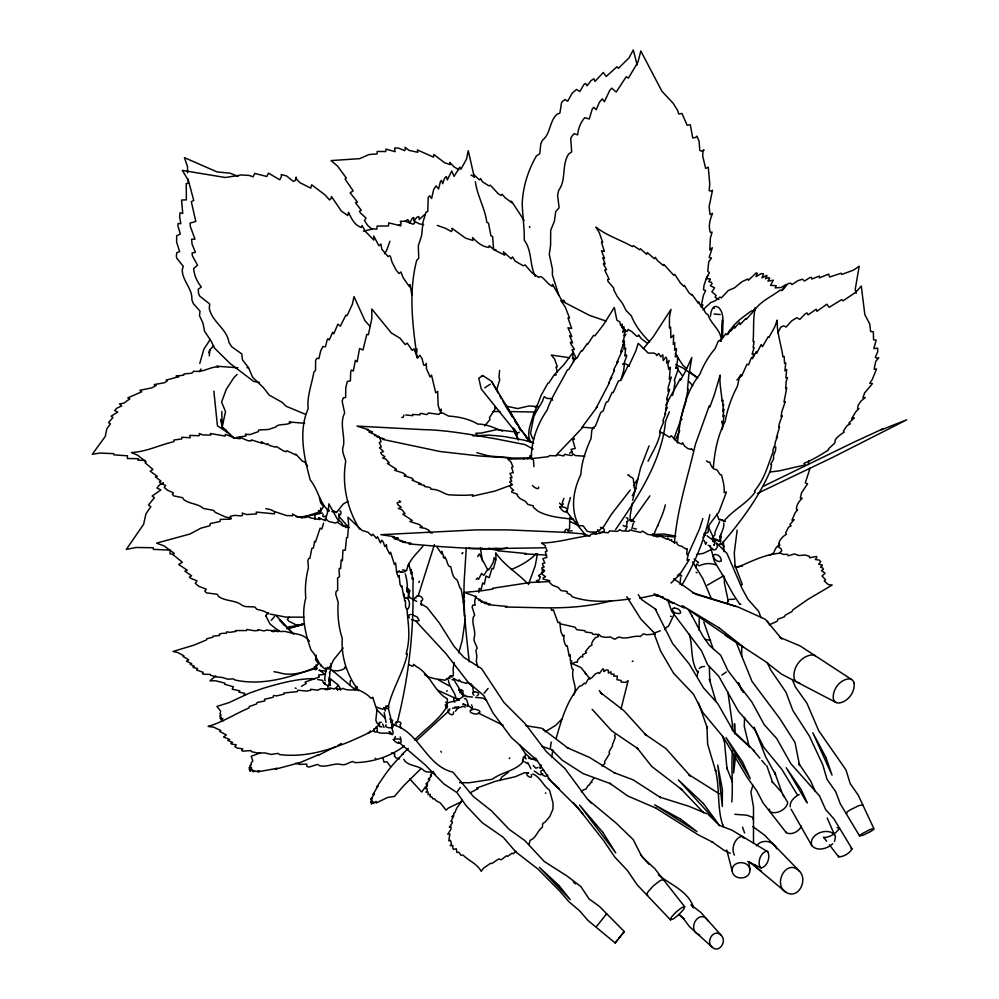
<?xml version="1.0" encoding="UTF-8"?>
<svg xmlns="http://www.w3.org/2000/svg" width="999" height="999" viewBox="0 0 999 999"><rect width="100%" height="100%" fill="white"/><g stroke="black" fill="none" stroke-linecap="round" stroke-linejoin="round"><path stroke-width="1.5" d="M373.863 728.733C373.464 735.464 379.87 730.631 376.136 726.835M709.315 666.945L709.789 680.756L709.377 679.158L715.771 700.961M753.496 843.381L753.508 807.192L750.898 792.045L752.859 785.326M722.352 337.762L722.477 319.78L721.753 336.863M699.1 630.419L699.213 618.493M741.645 656.405L741.77 645.741M724.375 576.311L724.387 582.979L728.221 600.899M384.827 707.829L385.114 711.113M714.585 538.686L712.2 537.899L713.199 538.623A11.139 1.049 21.6 0 0 716.096 540.072L720.641 541.808L720.716 537.512L719.817 536.763L720.878 534.415M722.427 337.587L722.839 317.507C721.565 304.895 711.538 301.298 710.426 316.333M733.903 754.345L733.641 773.001L735.714 755.057M734.352 732.879L734.552 723.676L735.027 734.14M697.964 672.439L698.001 671.041L697.115 676.485M790.197 806.83C789.685 801.173 794.542 796.865 799.175 794.567M330.432 685.239L329.27 684.303L329.171 678.945L330.394 685.464L327.435 685.401L323.888 683.591L325.287 683.154M632.642 500.287L640.584 467.894L649.075 445.879M744.58 717.382L744.267 726.41L749.238 746.865M732.155 870.966C731.355 860.626 748.8 859.677 749.912 869.679C750.636 879.969 733.316 880.918 732.155 870.966L726.76 849.999M674.462 543.219C676.947 509.49 687.924 477.16 695.366 444.43L709.228 405.969L709.877 406.918L714.26 395.017L720.142 375.112C719.28 384.203 721.565 392.719 722.077 401.523L722.889 400.262L722.801 405.694L723.576 404.458L722.702 411.538L723.863 409.24L722.976 416.683L724 415.247L722.277 429.42M713.336 467.644C714.622 451.785 717.682 435.552 725.137 421.466C727.372 409.29 731.68 396.978 737.462 386.126L739.472 376.685L740.858 374.712L742.007 375.274L747.04 364.21L748.576 364.797L751.011 358.554L751.872 357.317L752.459 358.703L756.243 351.648L756.643 353.296L761.226 344.543L762.424 346.69L768.243 336.738L768.88 337.487L774.675 327.035L777.197 320.105C776.735 332.929 781.293 344.643 782.916 356.93L784.19 356.443L784.527 363.374L785.776 362.874L784.902 370.841L786.688 369.493L785.851 377.947L787.499 377.535L786.163 381.406L785.626 388.686L786.762 387.787L783.978 402.023L785.251 401.586L781.792 411.8L781.093 416.546L782.192 415.646L779.07 424.475L778.858 427.372L779.545 427.023L776.298 438.062L777.534 436.501L775.087 442.594C776.523 443.968 771.628 449.488 773.126 451.823C767.057 467.008 765.321 477.747 754.407 491.158L755.144 492.107C746.628 503.871 732.392 510.327 723.576 521.64M769.405 809.103L769.867 811.65C776.273 815.022 786.663 809.627 787.761 802.497L781.405 791.945L772.165 781.643L772.664 782.617L766.807 765.696M723.813 523.326C724.575 527.959 720.129 534.315 720.454 537.325L720.454 536.238M499.587 370.392L498.976 377.672L499.8 379.632L496.678 389.685M731.805 801.947C733.179 784.827 731.081 767.744 732.429 750.574M349.9 685.264L349.975 683.541M327.784 685.801L328.122 688.486L327.098 689.435M329.92 673.126L329.096 681.555L329.533 679.195L329.682 680.531L330.582 680.694L329.27 684.303M416.745 352.073L417.045 349.038M319.455 497.664L320.667 502.922L323.564 506.518L321.528 509.565L318.032 512.437L301.061 517.819M209.266 355.856L209.865 349.987L213.674 345.617M316.121 655.069L315.547 659.715L318.456 663.811L313.948 668.169C289.086 677.859 261.476 685.951 234.827 679.969L233.541 678.883L227.722 679.195L222.552 677.509L215.884 676.872L210.764 675.336L210.177 674.387L203.334 674.238L202.335 673.413L203.309 672.364L196.466 669.954L197.615 668.568L193.544 667.544L192.907 667.02L194.305 666.296L190.147 664.26L191.671 663.648L186.438 661.188L188.724 659.802L182.992 656.455L183.878 655.781L177.66 652.509L172.964 651.485L193.981 645.117L206.643 639.847L206.818 638.761L212.974 637.187L213.137 636.138L219.643 635.476L219.355 634.065L222.09 633.366L226.348 633.279L226.823 631.818L229.545 632.342L235.689 631.493L235.489 630.581L246.678 630.544L246.965 629.42L254.233 630.756L258.104 630.531L257.892 629.67L264.098 630.956L266.658 630.019L274.787 631.018L274.088 630.132L278.197 631.306L278.858 630.531L280.17 631.505L285.439 631.418C294.717 634.577 303.159 632.891 309.44 641.321M808.366 464.56L808.828 460.589M633.279 523.301L631.843 528.833M621.028 708.853L628.146 680.606L625.536 682.404L621.153 682.08L621.228 680.494L616.97 679.695L617.357 676.048L613.711 676.173L614.123 674.188L611.151 674.15L610.889 671.765L608.441 673.151L608.291 670.267L606.58 669.842L603.796 671.59L603.721 669.318L602.809 668.793L599.425 673.526L598.638 672.527L595.342 673.938L591.72 677.834L588.261 679.083L585.539 683.853L584.303 683.166L581.918 685.464L579.507 686.188C566.895 700.761 561.426 719.904 556.243 738.136M466.283 547.877L464.647 574.013C462.375 603.309 466.083 632.729 469.255 661.837M623.251 344.468L623.126 345.529L624.437 343.881L624.65 344.605L623.813 349.35L625.661 347.952L624.887 356.006L626.348 354.832L626.698 356.006L623.726 364.185L624.375 364.897L623.526 371.079L621.091 379.145M737.162 530.094L734.265 552.996L735.114 566.033M440.959 413.311L441.233 409.103L439.91 410.964L438.124 405.244L437.662 391.358L435.714 392.869L431.543 375.137L430.132 377.035L426.461 368.681L426.323 363.399L424.862 365.309L423.713 365.159L421.978 358.491L419.805 355.269L417.532 358.191L413.998 348.801L412.15 350.349L407.155 343.057L405.244 344.618L400.062 338.249L391.296 332.954L371.803 308.991L371.815 318.606L368.381 334.69L366.808 334.39L362.999 349.95L359.54 348.576L357.13 361.825L355.394 360.339L353.309 371.066L351.398 370.03L350.674 372.065L350.424 380.844L347.365 381.443L345.766 387.6L345.654 397.527L343.294 397.852L342.133 401.111L344.667 412.987C339.36 423.039 344.905 434.727 343.531 445.417C341.021 450.661 344.43 456.181 345.766 461.251C341.683 484.228 347.177 509.128 359.603 529.108M370.367 730.881L369.73 732.479L368.331 732.479M350.487 680.569L350.125 682.467M421.328 605.182L421.303 601.036M673.95 389.66L675.024 381.993L674.325 380.382L678.121 369.53L677.784 367.382L676.073 368.206L677.584 360.189L677.384 355.931L675.224 356.83L676.435 349.862L676.223 348.551L674.65 350.249L674.824 342.582L673.314 344.568L673.651 335.077L670.903 337.737L670.604 327.123L669.405 328.072L669.467 316.945L670.991 309.415L653.096 337.025L643.431 348.651M390.896 719.455L391.783 722.776M495.079 406.531L494.842 408.042L495.629 408.216L489.423 417.644L490.059 419.555L484.615 425.861M391.496 720.204L391.62 724.238M392.008 724.063L392.57 720.391L389.81 718.905M551.76 756.98L552.822 750.062M706.693 542.232L705.694 544.393L704.158 540.534M562.787 503.421L562.587 504.732L562.4 502.36L563.848 498.351M662.986 596.578L662.462 597.614L661.875 596.69M753.209 356.368L753.646 353.683L752.097 354.146L754.12 347.627L753.134 347.577L754.095 341.483L753.084 341.408C754.07 330.194 752.722 318.893 755.344 307.667L752.309 312.6L746.29 319.293L745.953 318.419L740.009 324.675L739.51 322.377L734.665 328.084L734.665 326.511L730.694 331.081L730.519 329.67L729.67 330.394L726.81 334.79L725.811 333.703L720.229 341.208L719.492 340.284L718.144 341.433L715.022 348.738C708.691 356.094 703.433 365.159 699.862 374.288C684.415 393.494 680.007 419.143 677.459 442.969M523.064 760.102L522.689 762.287C514.373 771.39 501.71 772.027 492.37 779.232L469.08 782.779L459.503 782.604M540.484 765.484L540.147 768.431L540.996 764.909M414.747 597.727L414.061 600.274M454.195 662.662L453.134 668.593L453.359 675.424L451.81 677.11M395.404 736.613L394.568 738.061M537.537 553.633L535.152 566.008L528.396 584.527M464.41 698.738C466.208 696.365 469.755 707.167 466.945 706.468M522.827 759.789L522.527 761.725L523.513 756.817M704.258 533.104L704.707 535.414L702.859 537.612M632.305 503.084L630.207 515.384L630.094 520.479L630.831 521.391M233.466 437.937L222.203 427.023L225.524 411.576L221.591 402.06L226.298 389.26L234.028 377.447L237.088 374.463M318.743 510.327C317.058 517.095 322.977 511.413 320.517 508.054M523.788 459.003L523.963 458.241M727.459 603.209L728.159 600.349M673.913 438.811L681.006 419.18L680.356 419.717L686.276 400.312L685.601 401.173L688.099 389.248L687.462 389.822L688.736 375.487L691.832 357.505L685.014 372.152L680.469 380.219L680.307 378.733L665.759 405.082M692.045 615.958L702.772 635.976L709.465 645.479L720.791 655.394L727.796 670.366L751.897 702.072L764.223 724.687L776.772 738.623L790.846 763.686L819.517 795.891L825.599 809.515L833.928 818.905L852.06 848.85C849.6 853.358 843.793 856.817 838.661 856.892L829.42 844.842M573.513 695.354C578.496 686.65 570.516 679.757 573.226 669.405L572.04 668.743L570.829 663.174L571.703 660.776L570.292 660.651L570.254 654.757L569.255 656.331L567.245 645.841L566.358 646.253L564.785 643.581L563.798 639.56L564.048 635.164L562.874 636.138L560.889 631.755L559.79 622.102L558.004 622.677L553.246 609.602L551.985 610.576L551.061 609.14M679.969 584.315L680.669 577.647M838.573 855.718L838.661 856.892M810.114 468.007L805.306 482.904L807.567 483.828L801.523 492.882L800.324 498.151L802.247 498.251C799.075 501.236 796.328 504.832 796.428 509.428L797.639 509.777L795.129 512.837L791.957 520.192L794.143 519.642L789.834 524.625L791.183 525.836L788.523 527.172L785.676 532.779L786.4 534.253C782.229 536.475 778.096 541.57 778.97 544.905C772.14 550.461 776.847 553.009 769.13 555.194M709.839 514.697C704.595 539.66 694.717 563.436 681.743 585.314M665.334 504.857C662.824 515.834 657.18 525.636 653.234 536.138M524.737 758.041L525.486 753.758L519.48 744.717M657.979 525.462L657.592 526.111M635.177 490.172L635.913 488.611M199.8 363.374L203.796 349.363L210.115 339.548M418.931 582.517L419.33 581.143M672.539 395.342L673.738 391.196M570.354 497.477C569.88 501.286 567.432 505.144 567.932 508.591M323.626 523.139L321.778 529.083L320.117 528.184L315.497 542.032L314.598 541.358L313.399 548.051L311.825 548.376L309.902 558.329L308.691 558.491L307.892 560.489L308.404 567.919C305.869 577.484 304.77 588.086 305.806 597.976C300.974 615.359 305.182 633.616 311.126 650.299C316.858 655.656 317.844 664.36 324.775 668.793L328.521 668.593M695.629 567.607L696.715 564.035M458.678 652.822L462.187 640.734L465.247 619.155M326.074 669.567L324.663 678.658L325.137 680.931M325.387 689.847L326.049 688.873L327.435 689.747M434.428 544.542L418.044 596.316M464.06 594.143L464.06 597.327M679.757 430.482L675.299 440.272M356.356 687.836L356.855 686.338M475.761 596.278L474.65 601.648L475.137 605.294L473.026 604.982L472.102 606.88L474.712 615.322L473.414 616.858C471.216 624.013 476.635 631.318 474.001 638.161L474.213 641.021L477.185 647.976L475.961 650.511L476.848 656.193L476.311 661.575L477.972 667.245M685.951 400.649L686.513 399.001M389.935 241.271L386.488 250.774L384.465 253.734M702.871 518.518L699.462 529.095L688.099 554.532M718.331 545.454L719.492 544.055A3.734 2.822 44.9 0 1 721.64 544.043L723.9 546.078L722.889 548.801M675.848 368.406L676.36 367.058L677.297 368.406M777.809 332.779L780.868 327.135L783.753 325.774L786.038 327.098L791.845 320.741L796.815 317.782L799.874 319.368L805.182 313.823L807.005 312.962L808.104 314.872L816.208 309.215L816.907 311.326L826.81 304.208L829.12 307.367L841.695 299.613L842.944 300.836L855.594 292.445L861.288 286.064L864.847 314.673L869.717 323.926L870.653 331.531L873.338 331.768L873.563 339.86L876.185 340.072L873.825 348.576L877.646 348.164L877.721 351.723L875.324 357.242L876.285 358.104L878.77 357.817L875.736 361.363L874.113 369.268L876.548 368.968L872.314 379.383L869.779 383.291L872.464 383.604L864.622 392.919L862.861 397.802L865.171 397.49L860.763 401.323L858.153 405.394L857.529 408.516L858.965 408.566L855.781 411.763L851.573 418.818L854.22 417.882L848.813 423.101L850.349 423.863L847.115 425.574L843.418 430.994L844.205 432.117C841.058 434.303 835.164 437.949 834.914 441.283C837.187 442.894 826.21 449.113 828.608 449.937C822.177 453.946 812.986 459.827 803.908 463.336L805.331 464.872L779.07 470.904L769.617 472.04M551.236 742.032L550.387 747.577M834.427 841.52L835.489 837L827.172 817.969M669.38 411.788L665.621 420.829C661.7 461.226 638.061 496.828 615.559 529.57M801.46 826.111C799.175 831.355 791.533 835.626 786.201 832.617L763.036 802.871L756.78 790.821L747.19 777.422L723.276 737.1L703.034 712.749L693.443 694.118L673.663 673.363L660.551 650.961L653.471 631.88M458.004 707.941L458.778 706.73M407.442 591.783L408.067 590.297L407.367 588.199L406.855 591.658C407.992 585.826 406.818 579.532 405.307 573.826M720.004 537.062L720.416 536.088L721.053 537.087L719.555 539.46M446.553 691.221L447.377 690.833M406.618 570.604C408.603 560.202 416.833 553.683 423.139 545.929M632.28 495.766L634.865 490.934M329.682 667.944L333.566 659.914L343.181 647.976M199.738 371.69L200.999 368.981M208.604 352.697L209.865 349.987M348.913 527.347L342.844 525.886L337.125 522.165L335.614 523.064L328.584 521.453L326.448 519.293L325.387 520.716L318.718 517.682L319.855 519.555L310.751 517.944L306.668 516.208L306.568 517.357L302.535 517.632L297.315 516.57L292.445 514.01L292.819 515.759L286.551 515.571L274.737 511.65L274.3 513.861L256.194 512.062L256.556 513.911L246.641 514.56L242.208 513.049L242.57 514.935L241.496 515.896L234.64 515.372L230.232 516.296L230.769 519.18L220.292 519.393L220.08 521.466L210.227 523.576L209.99 525.686L200.836 528.196L189.897 534.04L156.543 543.131L164.136 545.941L174.313 553.434L172.939 554.62L182.33 562.175L178.746 564.522L187.275 570.229L184.865 571.166L191.633 575.849L189.448 577.035L190.484 578.171L197.04 580.856L195.28 583.366L198.813 586.326L206.318 589.21L204.82 591.083L206.456 592.869L217.357 594.293L218.356 596.241C225.362 601.76 235.739 599.687 242.245 605.494L245.517 606.593L254.782 606.967L256.843 609.278L263.511 611.013L269.018 613.935M397.377 722.002C408.541 677.996 413.873 632.442 412.937 587.2L413.211 578.496L412.912 577.609L412.312 579.245L411.888 571.915L411.113 573.901L411.064 569.418L410.389 570.866L408.853 563.648L407.792 566.433M707.941 275.324L706.305 278.808L709.952 278.733L710.389 279.47L708.753 281.706L711.313 282.305L712.1 283.616L710.376 285.677L714.585 287.824L711.862 291.845L716.171 295.442L715.084 297.252L718.868 299.575M625.436 530.194L627.222 526.498M728.146 334.253C732.617 323.751 742.469 317.595 751.211 311.051L754.495 310.352C760.489 301.198 771.216 296.928 779.857 290.272L782.329 290.185L788.036 283.654L790.571 283.117L792.007 284.603L797.964 280.632L802.472 279.221L804.445 281.056L809.827 277.66L811.425 277.31L811.812 279.033L819.355 276.074L819.392 277.872L828.633 274.101L829.657 277.023L841.083 273.239L841.757 274.45L853.371 270.18L859.202 266.209L855.206 289.485L856.243 293.207M674.35 613.848L668.431 626.373L666.595 627.185L664.797 629.67M537.912 767.469L535.851 768.243L533.204 765.446M471.491 708.391L472.477 706.63M648.051 461.301C653.146 450.724 658.503 442.682 660.214 433.054C657.629 433.179 663.561 423.901 663.598 421.378C661.113 422.277 667.931 410.689 664.735 413.998L667.17 407.23L665.571 409.84L668.119 399.238L667.107 400.424L666.758 398.564L669.655 389.248L668.119 391.321L668.119 387.724L671.241 377.073L669.28 379.195L670.379 367.232L668.756 369.405L667.894 364.56L669.118 360.439L666.558 363.087L666.832 358.641L665.871 357.118L663.286 360.539L662.774 354.77L660.876 356.893L658.641 353.496L656.693 355.669L656.193 354.295L654.058 353.084L648.214 353.097L638.199 343.281L635.801 351.049L629.02 365.634L627.797 366.158L620.891 380.394L618.406 380.969L613.249 392.607L612.187 392.282L607.916 401.723L606.618 401.835L605.544 403.783L603.259 410.764L600.636 412.699L595.479 426.011L593.493 427.385L591.795 430.457L591.071 438.399C586.026 449.65 581.505 462.25 580.856 474.5C573.126 490.521 570.129 509.54 578.883 525.736L583.166 525.836L587.162 531.243L590.546 532.08L596.178 532.03L600.024 529.72L603.808 526.473L611.376 514.36L630.244 490.097M615.247 734.39L614.497 735.714L615.309 737.412L612.449 744.667C613.361 746.578 609.265 749.512 609.09 752.572L609.627 753.621L604.507 761.775L604.932 763.473L602.022 766.083M403.908 415.097L403.221 417.307L401.723 417.42M484.078 693.231L488.099 688.448M338.124 521.253L339.198 517.732L338.948 513.711M631.892 521.203L649.899 495.854M433.454 771.353L430.419 775.212L431.306 775.099L431.393 776.111L428.271 779.17L429.632 778.858L429.283 780.494L425.911 784.003L427.584 783.84L425.636 788.661L427.06 788.348L427.247 790.783L425.961 792.082L428.096 791.932L428.034 794.717L430.244 794.255L430.07 796.865L431.643 796.678L432.929 798.913L434.528 798.725L436.138 800.736L440.247 802.834L446.078 810.164L448.526 807.966L460.951 801.972M462.137 799.824C460.339 804.42 456.243 807.005 455.132 812.374C451.635 813.96 456.281 813.91 451.885 816.82L453.621 816.021L450.911 821.59L451.998 821.403L452.41 822.851L449.338 827.259L450.986 826.797L451.024 829.133L447.764 834.177L449.85 833.94L448.801 840.846L450.512 840.384L451.473 843.855L450.224 845.716L452.897 845.466L452.634 848.026L453.646 849.45L456.318 848.763L456.868 852.484L458.816 852.209L461.113 855.381L463.099 855.107C468.656 860.851 477.023 863.523 481.168 871.29L483.641 868.131L490.546 863.273L491.72 863.573L498.826 858.915L501.198 859.814L506.605 855.731L507.592 856.455L512.087 853.158L513.311 853.758L516.121 851.235M481.58 375.986L482.942 375.512L478.746 378.271L481.243 388.973L516.72 433.279M406.98 588.336L408.454 589.822L406.918 587.874L409.415 597.539L404.283 598.126M547.839 775.037C544.393 779.732 536.313 768.78 544.043 770.454M455.382 711.276L458.491 707.417M457.48 791.345L460.289 787.487M719.655 521.578L715.009 532.117L714.947 534.777L713.336 536.713M633.603 485.202L637.762 479.07M456.943 698.451L457.442 699.275L459.827 698.776L463.786 696.166L460.851 692.569L460.864 691.008L454.845 681.43M271.278 620.329L274.563 616.483M781.805 290.734L786.188 284.403L781.33 287.45L775.187 287.899L776.26 285.652L770.541 285.402L773.313 280.207L767.906 281.106L769.705 278.234L768.581 277.61L765.384 278.771L767.057 275.799L766.433 275.449L762 277.897L763.511 273.851L761.25 273.589L756.056 276.636L757.329 273.414L756.293 272.852L748.426 280.257L747.851 278.996L742.07 281.681L734.327 287.974L728.358 290.472L721.415 297.839L719.967 297.14L714.997 300.911L710.913 302.46L702.896 309.827M741.545 585.314L742.082 584.565M859.54 835.876L859.877 835.414A16.221 1.886 -23.6 0 1 863.473 832.941C865.921 831.942 872.602 827.372 873.663 829.357A16.259 1.898 -23.6 0 1 870.042 831.817L862.836 835.314L859.54 835.876L840.321 803.87L835.676 791.645L827.022 779.332L822.689 764.585L809.302 735.976L792.856 710.501L785.951 692.145L770.554 669.742L767.269 662.437M701.748 306.918L702.909 304.932L701.323 305.906L703.271 295.704L705.619 290.497L703.533 289.86L703.995 285.539L706.568 277.685L709.377 272.715L707.767 271.291L708.741 261.788L711.488 258.104L709.203 257.467L712.324 247.74L709.802 250.05L710.376 237.974L712.125 232.093L710.414 232.505C708.041 226.011 710.077 219.468 712.549 213.374L710.052 214.635L709.103 206.718L712.512 190.235L710.976 191.146L709.19 190.647L709.752 183.991L708.279 167.158L705.644 168.394L702.722 156.181L702.984 151.199L704.07 149.95L701.36 151.186L699.725 150.225L699.138 141.321L696.89 136.114L695.791 137.387L692.719 137.962L690.297 124.713L687.15 125.25L681.992 113.474L678.758 113.998L677.484 110.127L673.089 103.197L661.925 91.271L640.821 50.974L638.024 61.975L628.396 78.134L626.223 76.761L616.221 92.033L611.688 88.174L609.752 90.397L604.37 101.723L602.322 98.876L599.412 102.198L596.216 109.753L593.793 107.305L592.182 109.153L589.248 118.993L584.74 117.657C580.469 122.527 578.296 128.546 577.609 134.877L574.15 133.654L571.565 136.613L570.741 138.849L571.678 151.86L568.668 154.033C561.338 165.022 566.57 179.995 558.703 190.272L557.592 195.167L559.115 207.755L555.719 211.638L554.345 221.416L550.699 230.22L550.599 245.117L549.3 254.42L552.484 269.293L552.347 274.775L558.828 295.242M392.432 724.687C419.43 731.031 425.549 765.758 452.884 772.14L473.351 796.515L491.396 810.776L509.328 829.507L524.675 840.446L544.28 861.513L566.933 875.961L580.844 886.55L589.098 898.963L599.375 906.368L624.313 931.567L615.134 942.956L588.036 920.516L579.62 910.813L568.818 901.635L559.577 890.858L538.161 869.255L515.721 851.822L503.234 837.274L482.142 822.639L466.171 805.756L457.005 792.632L443.818 783.853L424.937 764.66L398.439 741.907M615.134 942.956L617.594 939.847M336.488 512.549L343.306 503.971L348.002 501.361M223.489 720.679L220.767 719.717L222.827 718.556L219.905 718.119L221.204 717.27L219.718 716.083L221.041 715.209L220.017 713.898L220.667 711.151L216.945 706.418L228.908 702.672L249.275 693.181L262.799 688.423C279.295 683.453 297.515 678.408 315.122 678.671M593.955 778.084L591.146 781.817L591.932 782.442C588.973 782.279 590.384 786.013 588.349 785.177L585.889 789.222L583.379 789.834L581.306 791.782M606.118 914.547L606.705 913.773L596.266 926.81M546.64 555.069L524.625 553.858L526.373 553.558L497.952 550.799L499.038 550.274L488.636 548.901L489.897 548.538L488.898 548.264M618.706 938.436L624.313 931.567M584.24 535.114L585.339 534.203M670.529 616.196L671.34 616.52M495.816 249.425L495.217 250.112L493.606 249.375L492.607 236.551L490.946 235.752L488.486 223.152L486.788 222.278C485.039 208.204 477.222 195.829 475.374 181.768M289.173 617.282L287.337 619.355L288.898 621.191L296.903 625.299M476.186 579.42L477.46 578.009L478.533 579.383L481.555 573.476L483.853 575.399L488.074 568.806L489.16 569.505L493.181 562.512L494.118 557.629L495.654 560.177M339.885 511.013C341.633 510.064 341.109 516.021 339.523 514.96M561.975 718.893L555.719 725.336L544.992 731.867M477.672 556.593L479.358 553.958L487.949 570.204M420.929 768.718L403.608 785.788L394.493 796.403L387.687 797.414L376.111 803.034L376.123 801.423L373.027 803.571L373.589 802.022L371.228 803.995L372.565 802.135L372.177 800.948L370.629 802.372L372.452 797.951L370.592 799.525L374.101 794.555L374.375 793.318L372.877 794.704L378.134 785.651L376.498 787.287C384.165 776.148 389.423 767.02 403.396 753.608L402.122 754.382L408.291 748.413M536.313 553.546C529.495 560.938 520.404 565.609 511.288 569.542M769.218 624.862L777.322 621.178L777.796 619.23L784.44 616.783L785.164 615.234L791.982 611.538L792.756 609.939L808.016 599.325L832.192 585.052L828.296 584.565L824.275 581.031L825.561 579.795L822.015 575.961L825.137 573.289L821.49 570.654L823.401 569.355L822.851 568.119L820.529 567.095L822.377 565.634L822.077 564.947L818.643 564.248L820.679 561.775L819.33 560.139L815.284 559.477L816.932 557.567L816.433 556.455L809.565 557.779L809.552 556.368L805.256 555.044L798.775 555.519L794.442 553.933L788.199 555.806L787.499 554.32L783.441 554.408L780.544 553.184C764.735 554.208 750.736 561.788 736.3 567.794M528.921 844.592L530.182 840.221C536.351 838.099 537.375 830.544 542.445 827.11L542.694 823.451L545.079 822.177L549.825 816.47L552.959 809.14L553.046 803.046L549.525 790.147C542.907 785.589 540.684 777.197 532.704 773.913M779.695 552.772L781.68 550.849L781.031 548.726L778.233 546.778L779.819 545.304L779.208 543.506M416.595 740.471L449.538 710.351M756.505 845.891C761.75 838.548 773.501 840.671 776.747 848.8M499.925 780.619L501.773 777.047L508.429 772.239M671.041 583.054L679.77 574.462L689.322 559.59L687 560.389L688.186 554.72L686.812 554.52L687.087 548.626L686.413 549.225L683.141 547.265C681.917 545.142 676.872 547.015 676.735 542.157L675.174 542.632L671.615 541.108L671.59 539.585L670.004 540.422L667.569 538.024L667.12 539.298L660.614 536.238L656.967 536.863L654.22 535.814L652.647 533.828L651.76 534.977L647.739 534.415L642.444 531.056L640.721 532.442L629.832 529.994L628.883 531.206L621.828 530.919L619.83 529.62L617.507 531.406L609.677 530.856L608.166 532.754L600.948 532.142L599.45 533.466L591.383 534.128L589.847 535.489C573.726 537.687 558.054 542.607 541.583 543.069L544.979 545.454L547.077 551.086L545.329 551.773L546.84 557.38L542.794 558.666L544.93 562.986L542.632 563.448L542.582 564.922L544.218 566.97L541.92 567.607L541.895 568.419L544.655 570.616L541.77 572.152L542.257 574.325L545.554 576.71L543.269 577.847L543.219 579.12L549.812 580.756L549.2 582.092L552.335 585.139L558.091 587.362L561.051 590.584L567.145 591.408L567.057 593.044L570.466 594.58L572.302 596.828C590.859 603.209 611.176 601.598 630.332 598.876M699.188 668.481L701.573 666.808L704.507 666.483M537.462 406.156L536.388 407.117L534.727 406.943M556.093 455.382L582.941 427.247L582.055 427.272L597.052 407.068L596.328 407.704L609.49 382.53L608.553 382.979L611.738 377.472L610.164 379.37L614.472 370.292L613.611 371.041L613.948 369.155L618.069 361.426L616.683 362.837L622.29 350.574L620.666 351.873L624.562 341.071L623.101 342.532L624 337.687L625.786 334.278L623.701 335.851L625.074 331.793L624.987 330.045L622.689 332.305L624.013 326.748L622.439 328.059L622.202 324.113L620.579 325.437L619.904 322.103L616.845 320.055L614.323 307.442L603.309 324.925L594.942 335.789L593.468 335.452L587.499 344.48L587.037 343.793L582.142 351.111L581.43 350.749L580.332 352.185L577.147 357.904L575.237 358.791L568.756 369.43L567.32 370.017C560.776 383.229 551.972 395.879 547.177 410.002C537.325 424.188 531.406 440.921 531.231 458.266L533.466 459.952L533.978 466.645M444.268 558.091L445.279 557.192M215.747 675.861L209.977 680.843L215.684 680.794L224.912 683.129L224.575 684.228L233.404 686.812L232.23 689.21L239.797 690.821L238.736 692.02L244.83 693.406L244.018 694.717L245.13 695.204M736.862 379.97L742.232 375.349M832.716 843.718C827.472 848.788 817.207 851.76 811.762 845.579L791.096 809.19M752.871 819.267L753.433 818.081L752.672 817.357L746.89 815.209L734.802 814.297M721.241 544.48C740.509 521.977 758.89 497.589 770.554 470.167L771.565 464.635L770.741 464.235L773.576 458.928L773.601 455.594L775.561 450.274L775.748 446.953L774.812 447.115M726.335 672.002L721.89 675.099M674.375 602.809L673.026 603.496L670.654 602.247M490.309 384.165L484.815 387.787M571.977 451.336L569.555 453.159M633.091 661.063L632.28 661.45M567.594 530.194L569.567 528.733L569.755 517.457M472.689 435.864L488.898 435.114L503.096 436.363L523.888 440.084L533.703 442.944M325.799 515.921L325.212 516.346A2.223 1.136 -36.8 0 1 323.551 516.82L322.764 515.971A3.771 1.936 -36.8 0 1 323.301 514.31M427.51 785.501L425.249 787.1L421.74 792.032L409.74 778.883M400.274 724.65C403.721 721.29 392.782 720.129 396.391 724.125M404.383 745.953C390.109 756.63 372.802 762.225 355.182 762.624L352.422 761.438L345.229 764.51L342.182 764.759C334.802 762.212 327.123 767.756 319.443 765.646L317.694 764.372L308.791 767.132L306.656 766.221L306.83 764.085L299.75 764.385L295.604 763.186M707.292 585.202L723.388 575.961M463.236 602.047L464.61 601.148M391.758 725.436L393.906 724.05L394.792 724.849M404.982 221.353L407.829 219.58L409.602 222.839L412.599 217.919L413.636 217.557L414.285 220.429L416.983 217.17L418.831 216.533L419.255 219.455L424.75 214.473M571.94 663.736L575.149 662.175L577.347 662.237L577.597 660.114L581.106 656.38L582.829 657.005L582.692 654.707L586.575 652.759L585.377 651.66L589.66 646.39L591.97 645.117L591.57 643.818L593.069 640.446L595.554 637.624L598.451 636.638L597.639 635.064M519.355 432.205L517.232 433.266M414.573 739.984C424.825 729.295 437.849 720.953 446.016 708.054L447.365 703.146L447.34 698.85C434.028 691.57 430.269 673.801 416.009 666.345L413.686 664.347L412.849 666.345L408.916 664.722M286.9 628.733L289.223 627.559L288.786 626.798L298.226 625.636L296.715 624.737L302.098 624.987L302.11 623.826L304.358 624.662M301.436 686.363L306.243 683.478L305.057 682.117L319.355 677.01L318.569 675.049L324.837 674.313M712.374 549.038L703.333 553.359L696.528 554.495M660.339 630.769L655.132 632.754M470.142 792.819L478.134 788.586L476.598 788.074L495.704 781.206L515.397 776.698L524.275 772.801L528.508 772.989M163.536 482.692L159.615 484.802L156.943 488.012L160.827 489.947L152.123 496.028L154.395 497.752L148.501 504.92L150.799 506.68L145.991 513.723L143.619 524.275L126.311 549.425L135.914 547.489L153.209 547.727L153.434 549.388L170.255 550.099L169.967 553.858L172.665 554.233M386.188 724.862C382.58 728.471 397.327 728.958 391.82 725.274M337.787 745.429L341.371 743.543M335.414 746.64L318.057 755.456L318.731 754.682L298.214 763.386L299.313 762.811L275.337 769.218L277.297 768.293L257.605 771.915L259.353 770.841L252.772 771.603L254.433 770.716L252.235 770.329L249.738 771.041L251.923 769.655L249.588 769.879L249.151 769.405L251.698 768.019L249.001 767.856L250.662 766.857L249.7 765.796L251.386 764.772L250.961 763.523L252.797 760.676L251.186 756.218L260.302 752.921M763.099 486.401L853.87 442.195L882.392 429.046L883.191 428.758L881.355 429.77L906.692 419.83L832.417 457.517L757.454 493.444M533.966 757.554L533.416 758.079L536.151 758.391M704.02 534.515L708.204 532.167L708.229 527.959L709.74 524.088L718.918 511.975L726.448 491.995L724.1 492.544C724.675 485.801 722.764 480.144 721.49 474.912C719.505 476.273 717.632 468.019 715.172 469.393C712.312 469.043 710.526 464.66 709.715 461.95L708.129 462.225L706.505 460.801M531.718 455.157L529.657 455.994L530.894 457.867L529.458 458.079L511.513 458.029L479.995 456.031L440.259 451.548L383.266 439.51L382.442 439.048L384.178 438.886L376.923 436.788L379.046 436.551L374.525 435.427L376.086 435.164L368.881 431.955L372.44 431.93L366.97 429.707L368.419 429.645L356.943 426.098L423.713 429.645C446.253 429.957 471.516 434.752 495.304 438.761L524.962 444.592L533.129 449.026M320.504 665.784L321.591 665.297M696.166 572.427L697.027 572.727M447.952 702.734L458.916 699.962M511.813 484.865L494.917 491.083L472.352 496.203L472.864 494.792C464.772 495.666 455.294 495.154 449.013 494.83C443.456 493.981 439.098 489.011 430.981 489.248C432.105 486.188 421.953 487.412 424.513 485.414L418.756 484.103L421.029 483.791L412.225 480.207L413.274 479.72L411.825 478.121L404.17 475.824L405.969 475.274L403.171 473.051L394.617 470.279L396.478 469.255L387.362 463.436L389.21 462.849L385.764 459.041L382.58 458.054L384.902 456.68L381.63 454.458L380.694 452.535L383.541 451.585L379.495 447.814L381.293 446.915L379.233 442.632L381.056 441.708L379.632 437.512M449.375 676.398L450.686 675.886A4.883 0.912 -29.9 0 1 451.835 675.799L447.777 678.558A4.883 0.912 -29.9 0 1 446.628 678.646L446.578 678.471M462.987 552.747L461.85 553.234L462.262 553.746M317.008 668.818L316.283 668.843M266.283 615.859L265.896 615.933A3.834 0.749 -50.4 0 1 265.934 615.272L268.256 612.749A3.834 0.749 -50.4 0 1 268.232 613.411M542.882 569.592L541.933 569.967L544.155 571.366L538.374 575.849L540.372 576.785L538.936 580.157L536.426 580.631L539.223 582.467M454.907 697.539L453.646 699.138L454.108 701.223A10.677 8.454 18.8 0 0 454.707 702.372M276.361 631.393L278.933 630.444M529.083 582.604L527.385 583.229C517.17 572.802 504.258 565.297 495.691 552.834L496.016 559.078L493.481 568.856L492.057 568.331L489.16 577.709L486.014 576.073L484.29 584.253L482.679 582.904L481.156 589.497L479.42 588.411L478.833 589.597L478.858 592.457M626.236 517.857L627.247 517.907M627.684 475.099L628.608 474.737L629.532 476.223C632.966 478.159 633.741 477.747 633.553 482.28C635.888 482.767 631.942 489.922 636.088 488.161M656.181 596.203L658.428 595.404M363.424 231.144L373.164 228.871L376.76 229.221L377.123 226.074L388.436 225.974L388.786 222.877L400.761 225.861L401.086 222.802L400.287 221.278L405.382 221.266L413.236 224.238L414.51 223.102L414.185 220.105L414.972 221.591L419.23 223.813L423.663 224.713M398.638 225.125L400.312 224.538M327.035 510.939L329.208 510.277M476.998 695.816C483.429 691.995 468.231 689.56 473.938 695.254M322.39 513.036C313.599 514.76 305.145 517.145 296.066 516.833M421.141 601.036C426.873 598.613 415.334 592.082 415.996 598.151M277.572 631.743L278.384 631.493M296.516 625.973L297.377 625.711M293.094 627.022L295.242 626.361M303.334 624.25L288.424 628.783M299.038 625.212L304.083 623.676M554.982 375.174L556.343 374.775M542.719 773.775C539.198 776.785 537.012 771.99 534.215 771.066M561.6 504.62L562.649 504.32M729.233 599.45L734.702 599.163M704.707 534.84L705.406 535.002M714.66 540.759L712.799 541.208L714.834 542.195M509.802 757.954L509.265 758.578M314.935 668.631C303.434 672.227 290.884 676.648 278.921 672.564L273.938 671.703M611.675 600.811C586.238 607.242 563.861 608.179 541.808 607.779L505.394 606.992L506.893 606.418L488.274 604.707L490.084 603.958L485.876 603.683L484.153 603.196L486.663 602.509L481.043 601.848L482.517 601.323L478.721 600.237L480.207 599.7L477.11 598.551L475.586 596.478L464.398 592.395L481.843 590.784L492.957 589.01L492.782 588.236L530.544 582.454L547.976 581.643M326.436 671.141L318.906 670.366M712.836 541.558L714.41 541.246L707.042 535.814M507.367 548.026L496.228 549.962L497.102 548.451L483.753 549.213L482.529 549.213L482.629 548.326L468.131 548.389L469.28 547.964M656.156 594.705L639.685 598.239M452.51 708.154L460.464 707.442L462.712 706.305L465.284 707.017M837.025 827.622L839.51 828.096C836.513 833.316 829.869 837.337 823.863 837.612L823.563 837.1M704.857 639.335L710.551 640.359M449.962 708.94C443.581 710.576 454.195 719.043 453.521 711.937M742.319 566.196L734.777 566.87M740.147 604.22L740.833 604.133M713.998 313.986L720.217 314.573M449.912 678.396L447.127 678.696L445.367 680.207L435.202 678.808L428.171 676.91L424.488 674.5M410.527 614.397L408.341 615.384L409.34 617.832M454.645 707.105L457.629 707.155M529.27 457.505L531.868 457.292M535.539 760.601L537.4 760.464L528.483 758.166M385.689 706.106L387.762 706.231A4.92 1.936 -10.6 0 1 388.961 707.017L388.599 708.004A1.898 0.749 -10.6 0 1 386.863 708.628L384.79 708.503A4.92 1.936 -10.5 0 1 383.591 707.704M303.871 617.195L285.926 617.095L270.529 614.148M682.155 419.293L681.193 419.355L680.931 417.669M528.508 772.702C522.939 774.225 533.466 780.843 531.281 774.625M747.702 861.513L761.201 867.906C767.407 866.57 770.629 857.08 767.756 851.685L731.805 830.107L718.556 825.012L719.58 825.586L708.353 814.56M492.569 411.588L499.887 411.488M656.693 595.179L657.879 595.129L656.281 594.592M655.294 534.415L664.123 534.028L675.923 536.151M145.242 460.527L137.862 460.152L138.549 458.691L127.36 458.529L127.46 455.794L113.973 454.87L113.736 453.658L99.912 453.071L92.308 454.258L105.282 436.413L106.818 428.833L110.414 423.863L108.529 422.54L112.974 417.507L111.101 416.208L117.82 412.025L114.66 410.552L116.683 408.291L121.753 405.919L119.455 403.983L123.876 403.121L129.858 398.838L127.797 397.889L141.758 391.77L139.872 390.297L151.761 387.874L156.231 385.464L154.233 384.578L164.76 382.654L167.27 380.844L166.184 380.119L178.684 376.748L175.999 376.099L183.691 375.162C181.98 372.302 193.431 375.087 193.394 371.216C204.695 372.515 208.129 367.095 218.744 366.708C208.354 365.309 237.35 367.932 237.849 367.682M271.978 631.543L274.9 631.443M668.843 600.774L663.473 598.201M544.443 547.802L475.911 548.788L441.633 546.678L409.652 543.968L408.778 543.643L410.964 543.319L402.622 542.207L405.294 541.77L400.037 541.246L402.048 540.834L394.031 538.711L398.414 538.324L392.282 536.888L394.081 536.688L380.856 534.69L475.974 529.895L508.004 529.895L563.611 532.28L582.767 533.841L589.847 536.063M508.878 411.538L534.877 412.038M846.902 813.548L845.953 813.261L846.34 812.686A18.944 2.398 -23.7 0 1 850.486 809.727L858.965 805.581L862.836 805.007M568.681 530.881L572.152 530.906M593.394 532.979L595.991 533.016M533.866 438.698L532.667 438.661L530.506 433.304L533.791 416.758L535.864 412.325L542.307 401.598L544.18 396.64L547.215 398.489L551.361 398.514L552.722 400.237M626.947 521.603L628.096 520.916L627.859 518.531M655.444 634.053L646.603 634.74L643.319 633.865L640.446 636.438C633.241 635.152 626.036 640.034 618.968 636.95L614.622 639.26L610.451 636.975L605.382 637.362L601.223 636.538L598.851 634.452L592.819 634.29L592.032 632.916L585.327 631.98L584.865 630.706L576.723 629.67L575.012 627.21L560.451 623.875M465.259 616.083L464.298 616.033C464.41 606.643 462.362 596.003 461.088 588.661C459.44 590.109 458.029 578.334 455.619 578.995C452.734 577.022 451.648 570.579 450.761 566.708C446.778 567.482 447.09 556.343 444.43 558.329L441.758 551.323L441.633 553.908L436.925 546.928M357.08 687.399L356.506 687.374A2.822 1.998 33.4 0 0 355.157 687.999L354.957 689.372A2.085 1.474 33.4 0 0 355.194 689.859M537.737 406.518L528.921 405.981L517.694 408.566L505.719 406.006M405.719 414.96L412.774 415.684L412.637 414.448L419.892 414.847L420.079 413.586L421.59 413.474L426.923 414.635L428.546 412.962L438.886 414.36L440.047 413.049L442.47 412.862L448.626 416.096C458.491 416.633 469.343 419.043 477.859 424.1C486.55 423.951 494.53 428.096 502.559 431.156M402.36 569.905C410.314 570.254 401.573 574.275 398.938 570.916M652.322 534.89L674.387 536.95M510.501 457.754L488.648 455.969L476.86 452.659M399.563 758.84L395.941 757.916L394.368 756.068L394.93 754.07L391.608 752.834M582.367 427.172L594.23 428.221M720.129 519.867L718.88 519.742L716.97 513.998M466.458 696.428L472.477 697.052M475.487 697.364L483.017 698.151L486.55 700.224M379.52 726.635L381.955 726.885M442.969 556.942L443.618 557.017M463.049 695.953L462.849 690.509L458.616 689.472L461.251 690.496L459.065 689.447L463.786 696.166M329.32 672.851L330.557 670.791L330.007 667.132M573.738 519.293C561.563 517.844 549.188 517.107 538.186 511.338L533.366 507.33L533.316 505.831L528.009 504.483L525.212 501.211L520.092 498.613L517.182 495.504L517.594 494.33L511.825 492.195L511.763 491.033L513.636 490.197L510.639 487.699L510.052 485.664L512.4 484.54L509.877 482.255L509.84 481.518L511.75 481.156L510.139 477.772L512.062 477.572L509.915 473.426L513.261 472.627L511.563 467.382L512.999 466.92L510.789 461.613L507.717 459.128L532.18 458.566L548.264 456.718L549.462 455.631L556.293 455.781L557.467 454.707L563.686 455.931L564.822 454.345L571.578 455.581L573.401 454.17L575.224 455.532L584.902 456.256M719.879 519.193L725.224 521.578L722.252 520.042M569.343 357.729L551.286 355.032L554.582 359.003L557.317 366.733L555.956 367.108L557.417 371.878M572.352 358.179L575.362 358.629M304.683 423.276L289.198 422.003L290.909 422.702C287.125 425.549 276.985 423.526 275.911 426.973L268.506 429.495L258.654 430.007L258.391 431.63L249.987 434.577L245.379 434.153L246.166 435.914L236.401 437.512L239.735 438.324M327.435 667.369L329.133 667.782A4.083 1.124 4.9 0 1 330.07 668.418L326.548 668.556A4.083 1.124 5 0 1 325.612 667.919M415.721 620.953L446.166 653.908L468.119 682.205L483.878 695.666L493.056 713.036L511.326 737.524L537.025 760.476L551.261 781.555L578.321 808.328L603.558 840.509L614.672 856.93L627.372 870.479L637.212 884.864L670.429 919.829L673.526 918.793L678.958 914.535L683.566 909.54L684.665 906.705L654.707 868.556L641.97 856.83L633.154 839.547L616.108 823.051L587.662 799.412L564.872 768.456L546.253 751.548L525.312 723.875L503.871 702.409L481.668 668.756L463.873 657.379L453.921 646.141L439.26 622.951L427.01 607.367L420.579 603.683M516.408 432.08L496.703 429.62L481.168 433.079L475.774 433.266L477.897 436.126M525.973 725.699L541.633 728.234M715.434 541.283L712.749 540.821L714.41 541.246M259.478 382.455L253.621 381.406L230.282 363.648L214.448 348.064L211.126 341.071L204.47 331.069L202.959 323.039L199.488 315.696L200.025 311.114L193.319 303.596L191.858 299.675C192.707 288.773 182.105 280.731 182.243 269.593L183.304 266.358L176.798 258.229L176.348 256.243L176.761 252.747L179.633 251.511L176.623 242.183L176.673 235.789L180.332 234.003L177.859 225.687L178.122 223.489L180.856 223.676L179.608 216.721L180.07 212.775L182.742 213.449L181.568 200.025L186.376 199.887L186.226 183.679L188.324 183.304L187.725 178.696M684.665 906.705L681.58 907.716L676.111 912.012L671.478 917.032L670.429 919.829M317.694 679.507L322.764 680.469L323.077 682.417L325.299 683.603M376.723 707.242L382.754 709.302L388.549 705.719C392.819 687.924 403.596 671.815 407.38 653.87L406.156 654.008C410.876 635.626 408.154 625.874 406.943 608.753C404.158 608.716 406.693 599.138 404.583 600.624L404.22 594.068L403.671 596.378L401.785 585.714L401.236 586.663L400.062 584.527L399.101 575.436L398.389 577.172L396.853 573.301L395.579 562.937L394.443 564.56L390.534 552.222L389.772 553.995L386.85 548.601L386.388 544.655L384.852 546.628L383.279 542.032L381.668 540.147L380.432 542.919L377.522 536.713L376.461 538.336L372.777 534.09L371.678 535.739L367.932 532.217L362 530.419L347.939 517.207L348.626 524.45L347.602 537.437L346.578 537.612L345.279 550.287L342.982 550.112L342.395 560.689L341.196 560.002L340.634 568.606L339.36 568.306L339.048 570.017L339.51 576.698L337.612 577.897L337.674 590.434L336.201 591.271L335.701 594.005L338.149 602.322C337.375 614.198 338.449 627.072 342.27 638.373C340.921 657.08 347.377 675.811 358.678 690.771M647.702 895.254L646.753 894.442L648.064 891.732L653.396 885.801L659.815 880.818L662.749 879.57L663.661 880.431M452.01 679.657L454.67 680.219L453.384 678.358L458.778 681.231L459.115 679.782L461.176 681.892L466.458 683.341L467.232 682.392L472.227 685.988M600.461 527.372C609.303 529.045 600.312 537.125 597.577 529.695M231.306 518.256L225.512 516.995L215.372 512.412L213.586 510.389L203.321 508.404C197.927 503.321 189.261 504.208 183.504 499.363L182.617 497.702L173.726 495.866L172.315 494.318L173.464 492.882L167.258 490.072L164.273 487.45L165.609 485.514L160.19 482.929L159.303 481.943L161.026 481.118L155.369 476.898L157.28 476.298L150.175 471.153L152.972 469.468L145.117 462.799L146.179 461.925L137.7 455.269L131.481 452.535C146.516 451.81 159.628 444.88 173.814 441.72L173.913 440.035L181.756 438.936L181.843 437.275L190.272 437.737L189.723 435.389L198.776 435.739L199.6 435.027L199.226 433.491L202.872 434.977L210.826 435.04L210.452 433.529L225.15 436.063L225.399 434.303L235.127 438.174L240.21 438.698L239.822 437.262L248.152 440.784L251.411 440.809L251.436 439.885L262.287 443.381L261.263 441.795L266.82 444.642L267.607 443.556L269.455 445.429L275.237 447.152L276.411 446.528L283.504 450.911L286.139 451.71L286.9 450.736L295.804 454.907L295.841 454.133L302.672 461.463L304.47 461.663L307.43 465.909M389.822 734.04C387.437 731.78 381.618 734.715 376.973 731.768M851.036 848.226L852.06 848.85M716.333 565.059C710.689 562.787 704.745 563.186 699.337 565.784L697.177 564.41M633.603 528.371L636.388 529.033M432.292 533.091L428.484 532.167L429.82 531.668L428.421 529.957L424.962 528.334L419.93 527.447L422.14 526.885L419.305 524.512L409.865 521.503L412.25 520.442L402.784 514.223L405.045 513.623L401.785 509.602L398.289 508.528L401.236 507.117L397.889 504.757L397.177 502.734L400.649 501.773L399.363 500.799M411.788 614.522L417.22 617.02L419.193 620.367L416.995 621.341L411.551 619.567M324.712 519.492L325.499 519.705L328.284 509.777L328.896 503.833L337.25 518.956L341.383 522.377L343.619 526.411L344.692 525.462L345.816 527.684M669.355 600.699L667.794 599.725M333.279 510.851L336.176 512.187L331.905 511.538M247.003 367.607L248.077 367.932M695.179 594.118L738.561 607.205L765.334 619.293L781.792 638.96L780.044 637.462L800.236 645.978L851.51 679.457M402.222 572.29L399.525 571.465L397.277 572.327L396.303 571.328M736.113 606.43L692.494 592.657L694.005 593.131L673.701 578.708M622.489 364.023L623.913 364.498L624.5 363.211L629.47 365.996M542.182 746.453L552.085 749.787M437.3 225.437L445.604 228.359L451.323 231.556L452.297 230.082L451.935 228.284L465.559 238.124L472.902 240.447L472.552 237.6C477.147 242.245 482.18 246.89 489.035 247.39L489.21 245.617L493.956 249.663L504.67 255.145L503.409 251.848L511.201 258.766L512.537 256.905L514.972 260.976L523.289 265.821L525.137 264.922L531.818 272.627L538.811 277.472C541.658 273.164 548.051 286.001 552.772 286.238L552.435 284.353L562.025 300.724L563.861 300.237L564.697 301.611M679.02 573.913L681.83 576.048L677.497 575.187M305.269 414.235L286.026 406.218L282.118 402.322L269.193 395.104L263.299 387.487L252.547 377.197L248.576 367.744L242.407 359.765L241.833 353.946L231.718 346.765L228.908 342.382C227.123 328.871 212 321.953 209.291 308.341L209.703 304.033L199.7 296.066L198.626 293.768L198.189 289.335L201.336 286.925C196.953 281.668 194.268 275.387 193.606 268.519L197.527 265.185L192.357 255.744L192.083 252.972L195.429 252.347L192.083 244.218L191.596 239.223L194.992 239.211L190.347 226.461L190.022 223.127L195.792 221.441L191.321 201.648L193.744 200.512L188.411 180.457L182.305 170.379L225.337 177.522L241.396 174.95L249.35 175.462L253.022 176.873L254.795 173.426L266.808 176.486L268.506 173.114L279.807 179.808L281.443 176.473L281.256 174.55L286.563 175.949L293.469 181.443L295.267 180.532L296.191 177.098L296.366 178.983L299.837 182.63L310.764 188.149L311.638 184.778L325 194.867L329.52 199.937L331.094 198.576L331.456 196.478L341.296 211.039L347.777 215.547L348.539 212.287C351.286 218.456 354.395 225.037 361.226 227.447L362.075 225.524L365.234 231.244L373.788 240.085L373.788 236.089L378.871 245.754L380.894 244.018L381.768 249.176L388.136 256.656L389.073 255.769L390.297 256.094L392.07 262.213L396.128 270.092L399.038 273.514L400.924 271.953L403.184 277.784L409.44 286.713L409.802 284.515L410.152 285.077L411.875 295.267M275.324 512.275L271.378 509.852L265.722 508.641M445.679 702.135C449.175 705.119 446.416 712.624 445.329 704.645M707.042 813.823L689.11 806.368L659.852 797.165L660.551 797.552L633.054 779.807L614.098 772.689L614.822 773.089L589.51 757.454L567.182 747.689L568.069 748.164L542.757 728.87L543.631 730.007M631.043 519.93C626.56 518.581 640.621 524.912 631.593 520.179M656.256 808.266L627.834 796.016L609.852 783.316L610.576 783.703L583.066 773.576L562.212 760.177L551.336 749.375M437.637 690.209L459.29 700.037M606.018 321.041L589.772 315.497L560.826 300.549L565.247 307.018L569.542 318.032L567.994 317.932L571.665 328.509L567.956 327.747L571.815 336.638L569.605 335.726L572.589 342.869L570.429 342.257L570.716 343.619L574.425 349.388L572.002 349.862L576.298 358.529M295.229 687.986L296.166 688.398M715.634 539.135L716.733 539.635M697.652 562.437L698.588 562.674L694.168 559.028M570.404 662.699L581.018 667.619L590.084 678.983M675.674 364.635L682.392 367.694L697.764 378.134M699.625 934.902C685.489 930.531 699.625 906.98 708.166 921.103M375.199 758.266L375.861 758.853M545.953 792.956L545.304 793.181M478.409 713.099L503.059 725.199M654.045 593.743L684.215 608.004M570.317 521.653L578.483 525.524M593.443 532.617L596.166 533.903M730.257 853.258L723.738 850.099L711.837 841.695L712.861 842.257L698.526 834.989L655.556 807.891M749.587 862L786.163 892.432C798.526 899.774 808.166 879.944 799.462 871.19L764.572 835.164L752.871 826.573M408.166 589.522L409.99 590.509L408.067 596.303L408.828 596.728M761.488 871.165L756.73 867.781L754.657 864.622M655.294 609.165L672.602 643.506L689.123 663.86L703.558 687.936L717.844 703.746L733.353 731.006L754.407 751.036M660.302 431.88L669.667 437.3L671.241 435.701L677.447 442.195L681.805 444.155L682.542 442.669L684.565 446.078L687.674 448.426L690.709 449.388L691.433 448.501L693.356 451.048M836.026 702.459L781.468 674.075L764.46 660.863L725.149 635.189M761.201 867.906L760.239 867.394C757.317 862.025 760.576 852.447 766.807 851.16L767.756 851.685M471.016 175.037L474.562 176.998L473.501 174.326L479.607 180.007L480.556 178.546L482.542 181.855L488.986 185.889L490.347 185.19L498.164 193.669L501.111 195.529L502.035 194.206L505.182 197.765L511.963 202.809C507.492 194.368 523.751 220.205 524.063 220.354M438.436 679.882L449.163 685.863M658.104 595.779L656.68 594.979L658.041 595.342M408.991 597.065L416.72 601.473M719.63 541.083L720.641 541.808M458.853 169.705L454.145 166.908L449.737 162.362L450.087 164.648L444.468 162.662L433.866 154.533L433.504 157.143L417.407 149.925L417.757 152.298L409.016 150.374L405.094 147.303L405.419 149.725L404.495 150.612L398.464 148.089L394.617 148.014L395.104 151.686L385.951 149.088L385.776 151.561L377.21 151.448L377.023 153.958L369.093 154.52L359.652 158.654L331.044 160.589L337.537 166.071L346.278 177.997L345.092 179.058L353.209 190.909L350.125 192.77L357.517 202.16L355.419 202.635L361.313 210.314L359.415 211.139L360.327 212.837L366.034 218.032L364.51 220.617L367.607 225.287L372.177 229.458M407.28 598.214C410.04 600.711 410.252 606.306 407.842 609.103L406.743 608.803M461.838 693.581L466.908 696.665M710.064 546.066L708.204 545.254M719.355 793.83L688.773 774.6L690.284 775.973L665.908 748.563L644.929 734.178L646.428 735.526L623.826 710.601L600.399 692.532L602.16 694.118L599.238 690.634M669.63 602.035L667.919 600.137M391.133 732.954L389.086 731.618L389.772 732.092M482.967 375.624L492.195 381.755M524.525 761.725L527.335 763.611M638.349 748.938L611.713 730.843L592.132 709.29M381.306 722.339L379.27 722.389L379.632 726.36M656.143 609.565L641.683 599.6L638.249 594.767M658.353 874.812C670.604 884.914 688.661 891.208 693.656 907.816L691.046 904.869L700.998 912.574L721.178 935.339C727.534 941.27 718.718 954.157 711.825 946.852L689.547 926.722L682.979 917.944L678.87 914.41L684.452 919.217L682.979 917.944M238.062 176.423L230.132 173.189L217.083 171.928L184.453 157.655L187.537 166.708L187.6 172.827M689.697 371.616L697.539 377.797M647.24 343.144L641.233 338.599L638.536 334.865L637.974 336.288L636.725 336.226L631.768 331.593L628.021 329.433L627.147 331.593L621.528 327.01M467.744 705.069L472.539 708.791M573.376 882.129L575.674 883.915M319.568 670.154L324.425 673.95M355.719 690.147L330.282 668.681M279.233 631.343L270.105 624.1L265.821 615.809M329.146 677.747L338.574 685.314M457.742 698.513L458.766 699.362M714.31 308.279L713.761 307.38M525.724 753.983L531.693 759.14M582.792 813.81L573.389 802.622M721.178 935.339C714.285 927.996 705.431 940.921 711.825 946.852M640.521 854.557L648.826 864.21M588.748 800.349L591.233 803.159M686.625 368.569L682.829 365.184L675.262 353.509M786.163 892.432C772.239 884.29 786.625 857.766 799.462 871.19M547.914 778.296L559.44 788.848M649.487 341.795C642.082 334.303 635.077 325.537 631.318 315.796L626.048 310.464L622.602 303.584L617.22 296.416L613.748 289.772L613.823 288.162L607.991 281.393L607.642 279.52L609.14 279.308L604.72 270.067L606.58 269.655L603.708 264.61L603.483 263.411L605.144 263.961L602.809 257.717L604.507 258.516L601.51 250.774L604.358 251.448L601.485 242.233L602.672 242.345L599.325 232.767L595.916 227.135C607.092 235.826 620.479 239.835 632.479 246.628L633.316 245.604L639.722 249.825L640.534 248.801L646.678 254.395L647.315 252.535L653.983 258.454L654.932 258.516L655.344 257.28L657.417 260.539L663.411 265.584L663.811 264.373L673.763 275.287L674.762 274.313L680.369 282.942L683.965 286.501L684.34 285.327L689.048 292.882L691.508 294.955L691.957 294.368L698.588 303.509L698.551 301.835L701.473 307.205C704.108 307.217 704.507 314.086 707.904 314.523C711.6 325.549 721.29 329.533 721.328 341.171M736.325 734.665L749.949 747.24M222.49 423.201L220.592 419.38L222.203 427.023L233.866 437.924M716.42 542.857L726.985 553.409L742.17 588.698L747.976 599.275L758.74 611.475L760.976 617.694M532.43 485.439C533.416 486.975 539.248 490.909 538.698 487.05M376.698 709.552L384.94 717.894M653.683 632.392L640.859 619.08L626.773 596.703M291.683 632.092L293.756 634.24M279.545 619.917L291.995 632.842M703.683 812.774L680.431 788.298L681.942 789.66L651.698 766.42L636.85 747.589M276.273 615.771L291.558 631.868M390.696 733.753L392.32 734.677L393.244 732.991L391.558 726.698M330.519 663.885L330.719 664.11A4.033 1.686 -83.1 0 1 331.206 665.346L331.156 667.182L330.219 667.32A4.046 1.698 -83.1 0 1 330.032 666.982M688.586 381.143L692.757 385.664M279.433 619.954L284.44 625.411M834.777 834.989C827.809 826.623 808.203 834.302 811.762 845.579M623.226 525.437C625.399 528.434 627.984 524.075 626.785 521.815M530.694 441.695C525.599 433.091 531.68 422.402 533.941 412.649L534.19 413.274L541.121 395.379L547.902 383.129L548.788 383.079L553.933 375.237L564.035 364.485L573.401 351.998L572.677 355.12L573.563 361.725M334.041 671.827L332.867 670.529L337.787 670.841L342.195 669.817L345.067 668.119L344.543 667.145M682.429 375.736L677.846 369.53M338.773 516.121L349.013 527.809M435.389 774.625L433.304 772.19L426.698 771.915L424.113 770.778C419.18 765.296 410.377 766.545 405.032 761.3L403.846 759.252M753.346 750.374L759.902 758.191M761.775 760.414L765.521 764.884M390.609 766.782L386.925 761.725L384.016 762.15L382.904 757.841M559.54 503.021L562.375 506.456M566.171 511.026L585.851 535.476M498.451 393.494L491.758 381.705L520.941 429.77L531.368 442.582M526.036 437.125L529.645 441.595L520.941 429.77M370.117 326.411L364.985 320.779L354.021 296.628L352.397 304.146L347.04 315.771L345.879 315.097L340.322 326.198L337.887 324.163L333.791 333.853L332.704 332.205L329.283 340.022L327.997 338.686L327.098 340.072L325.412 346.865L322.964 346.491L320.691 350.861L318.918 358.604L317.045 358.191L315.609 360.427L315.522 370.442L313.861 372.215C311.75 384.44 306.843 396.278 308.154 408.641C298.239 431.281 303.946 456.955 310.289 480.057C318.107 489.572 319.43 502.722 328.946 511.201M298.726 625.062L298.951 625.836M823.863 837.612L826.635 841.233M671.678 611.263L701.535 650.873L707.604 664.66L718.718 676.186L738.461 711.325L755.144 730.269L763.835 747.414L781.867 769.367L797.427 794.929M440.871 751.273L441.333 752.222M530.919 768.755L527.734 762.512M734.415 855.156C730.856 848.925 734.677 837.612 742.045 836.263L744.005 838.149M739.71 604.12L733.229 594.368L722.389 574.737M573.788 438.186L574.45 439.235L572.752 439.772L575.162 448.514L571.153 449.325L572.702 454.32M505.157 405.294L508.404 410.577M510.027 413.224L512.475 417.195M514.91 421.166L516.533 423.813M518.981 427.784L520.604 430.432M692.607 561.9L702.772 578.483L711.613 599.275M689.073 611.076L692.157 616.133M722.627 575.137L714.21 561.088L710.526 546.428M506.031 405.219L521.116 430.407M806.293 801.673L786.25 767.731L801.173 789.647L807.379 802.971M712.225 548.376C714.435 552.859 718.893 546.99 716.845 544.005M782.604 794.242L784.015 796.74M499.937 396.116L501.436 398.738M502.922 401.361L504.408 403.983M382.629 723.988L384.041 727.434M767.557 621.216L768.481 623.089M471.228 683.915L472.527 686.55M743.194 692.432L738.348 682.654L741.32 689.809M225.649 429.558L226.91 432.105L217.42 425.724L213.861 391.146M785.714 831.618L786.201 832.617M874.013 828.87L858.178 795.079L850.249 783.691L845.966 769.892L818.793 730.856L806.93 703.246L795.366 686.925L792.444 679.919M707.767 525.511L712.899 536.5M815.309 791.445L810.614 780.956L798.8 763.411L799.587 765.546L795.004 742.457L779.67 718.393L752.035 681.468L735.813 641.445M518.231 439.835L513.186 428.209M754.282 727.247L765.584 756.743L775.524 774.575L774.725 772.452L781.643 791.732M514.46 429.046L516.87 434.44M525.062 756.68L526.036 758.965M515.559 430.507L516.982 434.078M575.786 521.403L576.823 523.851M515.759 434.765L513.149 428.421M697.739 672.377C690.072 660.814 693.106 646.852 689.273 634.215M388.549 709.128L391.246 720.204L390.846 722.227M535.327 276.348C529.433 264.922 532.28 250.861 524.275 240.185C524.475 228.122 522.689 216.196 522.202 204.171C522.827 187.025 527.897 170.829 536.351 155.994L539.735 153.734L540.834 143.644L542.594 140.085C550.724 133.829 549.263 121.141 557.105 114.173L559.89 113.137L561.513 102.835L562.574 101.274L565.159 99.55L567.682 101.261L572.165 93.194L576.485 89.46L579.82 91.496L583.953 84.49L585.576 83.416L587.037 85.839L590.958 80.682L593.881 78.734L594.992 81.394L603.271 72.477L606.181 76.473L616.92 66.796L618.393 68.344L629.02 57.892L633.254 49.95L637.187 64.935M732.417 782.005L726.648 767.519L726.997 768.868L724.512 742.457L722.527 736.425M709.765 545.679L710.476 547.539M735.064 565.521L742.007 583.716M584.952 672.202L585.701 674.2M337.674 690.259C334.665 684.727 340.147 684.602 340.472 690.034M400.187 736.887L400.949 738.948M516.396 434.378L518.319 439.772M742.557 827.147L744.605 832.929M703.783 621.965L713.174 648.863M667.532 599.475L671.578 611.076M529.495 226.536L529.845 227.647M473.638 692.482L472.39 685.651M623.051 340.759L623.438 342.058M527.322 457.929L527.522 458.653M568.206 531.206L567.232 529.433A2.822 1.761 -79.1 0 0 565.684 529.645L564.46 531.718A4.071 2.535 -79.1 0 0 564.26 532.642M722.889 824.912L723.426 826.972C716.595 808.715 720.192 788.723 715.384 769.929L715.734 771.278L707.617 744.093L706.98 726.773L707.329 728.121L698.438 702.784M448.401 680.331C449.125 686.912 454.957 691.795 455.781 697.602M400.874 727.859L400.187 724.962M721.74 421.366L722.752 425.661M474.35 177.322L468.244 150.662L466.496 159.116L460.951 169.231L459.827 167.083L454.046 176.373L451.698 170.979L447.352 179.945L446.316 176.511L444.63 178.234L442.657 183.654L441.408 180.407L440.472 181.381L438.561 189.011L436.113 185.851L433.678 189.498L431.618 198.439L429.732 195.829L428.196 197.415L427.759 211.463L425.986 212.175L423.014 222.003L421.628 235.639L418.306 245.717L418.731 258.217L416.658 260.439C408.404 292.195 412.599 325.237 417.07 357.417M386.051 722.527L384.203 712.624M482.355 560.864L480.407 548.076M748.875 862.1L749.912 869.679M727.946 692.145L732.467 724.999L732.417 730.669M471.678 704.819L471.753 705.456M854.095 682.991C855.306 692.195 847.602 702.447 838.186 703.071A17.408 9.178 -52.9 0 1 833.378 698.988C832.08 689.735 839.884 679.357 849.35 678.821A17.408 9.178 -52.8 0 1 854.095 682.991M315.16 519.43L314.847 514.597M723.351 541.408L724.025 551.66M221.815 411.426L222.203 427.023M315.946 664.997A3.521 1.449 -85.3 0 1 316.458 665.671L316.758 667.444A1.998 0.824 -85.2 0 1 316.383 669.155L315.547 669.817A3.521 1.449 -85.2 0 1 314.735 669.043L314.423 667.282A1.998 0.824 -85.2 0 1 314.473 666.645M717.819 540.147A11.176 1.061 21.5 0 1 718.805 540.634M660.776 596.653A4.508 3.284 -70.4 0 1 659.69 595.729M799.874 683.054A20.117 10.889 -52.9 0 1 794.13 678.246C792.382 667.494 801.548 655.356 812.599 654.932A20.117 10.889 -52.8 0 1 815.134 655.706M559.677 506.993C567.02 518.768 572.527 505.756 559.677 506.993M722.389 789.585L722.314 806.518L717.769 765.097L722.389 789.585M372.739 697.439L376.923 710.202L375.849 720.042L376.66 722.614L378.871 724.774L373.214 730.694C344.305 744.854 312.225 758.716 279.483 754.545L278.059 753.371L271.166 754.445L265.185 752.971L257.367 752.959L251.423 751.66L250.786 750.561L242.707 751.186L241.571 750.286L242.807 748.863L237.337 748.089L234.852 746.69L236.313 744.829L231.556 744.043L230.831 743.456L232.542 742.394L227.735 740.359L229.595 739.41L223.526 736.975L226.348 734.964L219.743 731.468L220.841 730.519L213.649 727.172L208.117 726.435C222.702 722.165 235.277 713.798 249.026 707.929L249.313 706.555L256.743 703.87L257.018 702.534L264.797 700.961L264.548 699.213L272.914 697.414L273.589 695.529L276.785 695.866L284.141 694.105L283.966 692.994L297.227 691.645L297.665 690.209L306.169 691.046L310.764 690.321L310.577 689.26L317.819 690.159L320.929 688.698L330.444 689.01L329.695 687.986L334.44 688.985L335.277 687.949L336.75 689.01L341.82 689.073L342.957 688.299C348.389 691.608 354.558 688.711 359.44 690.234C363.149 692.394 367.632 694.317 370.891 698.214L372.739 697.439M393.306 739.535C401.161 749.412 406.181 735.851 393.306 739.535M713.336 555.294C712.986 558.841 717.569 562.637 720.953 561.263L721.34 560.714C721.703 557.155 717.107 553.359 713.723 554.732L713.336 555.294M714.248 544.617L714.06 545.342L714.809 543.294L714.248 544.617M470.541 710.426L470.229 711.001A2.198 1.374 24.4 0 0 471.228 712.786L474.475 713.898A8.591 5.357 24.4 0 0 478.046 713.686L479.87 712.262A2.21 1.374 24.3 0 0 478.871 710.464L475.624 709.352A8.579 5.332 24.3 0 0 472.04 709.577L470.541 710.426M674.4 608.066L673.526 608.191A2.872 1.848 19.2 0 0 672.315 609.565L673.551 611.688A5.657 3.634 19.2 0 0 676.51 613.324L679.47 613.523A2.872 1.848 19.2 0 0 680.694 612.162L679.47 610.027A5.644 3.634 19.2 0 0 676.498 608.379L674.4 608.066M465.809 705.007L463.037 704.108L465.809 705.007M680.544 819.055L654.62 804.857L696.94 831.568L680.544 819.055M719.155 627.884L682.267 605.606L743.406 647.027L719.155 627.884M558.99 885.526L539.398 867.332L570.217 899.575L558.99 885.526M703.396 803.508L678.371 779.944L717.831 823.213L703.396 803.508M602.859 832.379L579.545 805.057L615.759 852.934L602.859 832.379M742.457 761.762L725.986 737.549L750.274 778.633L742.457 761.762M825.998 757.604L812.836 732.804L832.03 775.162L825.998 757.604M459.403 689.722L460.039 692.557L459.403 689.722"/></g></svg>
